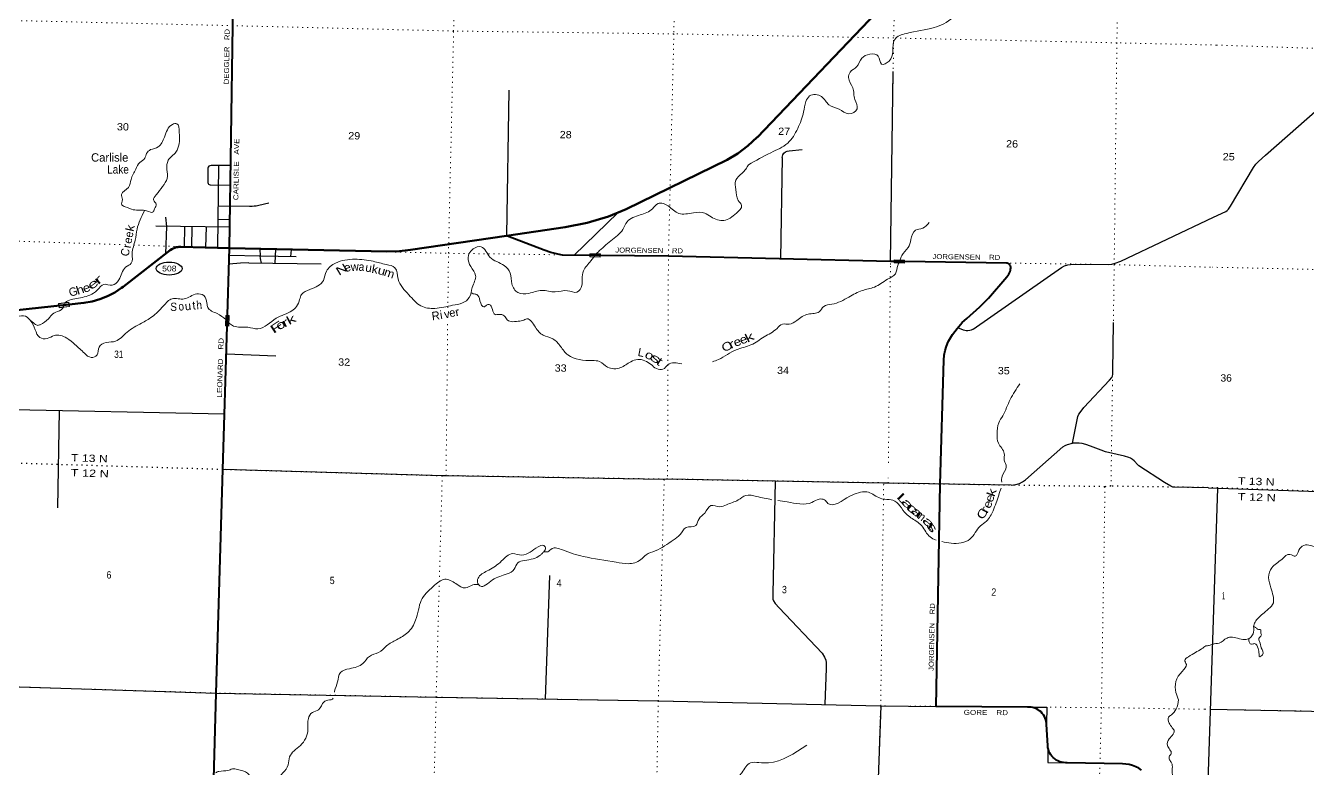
# Model space of a CAD drawing. Header units: feet. Extents: x -518066 to -250644, y -364975 to -177792.
# Drawn here: x -438444 to -407794, y -346971 to -329205 of the extents above; entities that cross this region are included whole.
import ezdxf
from ezdxf.enums import TextEntityAlignment as Align

# ---------------------------------------------------------------- set-up
doc = ezdxf.new("R2010")
doc.units = ezdxf.units.FT
doc.header["$LTSCALE"] = 80
doc.linetypes.add('DOTTED', pattern=[1.5, 0.3, -1.2])
for name, color, linetype, lineweight in [('17', 7, 'Continuous', 25), ('23', 7, 'Continuous', 70), ('26', 7, 'Continuous', 40), ('29', 7, 'Continuous', 25), ('39', 7, 'Continuous', 13), ('41', 7, 'Continuous', 13), ('59', 7, 'Continuous', 13), ('6', 7, 'DOTTED', 25), ('61', 7, 'Continuous', 13), ('7', 7, 'DOTTED', 13)]:
    doc.layers.add(name, color=color, linetype=linetype, lineweight=lineweight)
doc.layers.add('27', color=7, linetype='Continuous')

msp = doc.modelspace()

# ---------------------------------------------------------------- linework, layer by layer
at = {"layer": '17'}
msp.add_ellipse((-435010.03, -335016.27), major_axis=(-309.24, 1), ratio=0.500121, dxfattribs=at)
at = {"layer": '23'}
for points in [[(-426943.63, -334229.81), (-425539.97, -334024.29), (-425017.75, -333924.51), (-424508.82, -333770.69), (-424085.44, -333596.18), (-421670.73, -332414.66), (-421411.86, -332259.97), (-421170.58, -332079.08), (-420949.53, -331873.95), (-420944.95, -331869.22), (-417774.18, -328551.58), (-417478.81, -328190.43), (-417420.59, -328109.22), (-415805.49, -325709.07), (-415591.94, -325458.06), (-415353.32, -325230.74), (-415092.24, -325029.62), (-414811.57, -324856.89), (-414755.41, -324826.99), (-413104.12, -324015.2), (-412935.75, -323909.71), (-412779.32, -323787.2), (-412686.85, -323701.04), (-411936.2, -322917.01)], [(-433568.57, -334530.47), (-429805.64, -334610.96), (-429502.81, -334600.77), (-429242.86, -334566.45), (-426943.63, -334229.81)], [(-438800.97, -336029.54), (-437400.13, -335875.31), (-437048.84, -335836.64), (-436855.95, -335803.82), (-436667.55, -335751.01), (-436485.71, -335678.81), (-436312.4, -335587.99), (-436149.54, -335479.55), (-436109.38, -335448.81), (-434983.43, -334574.6), (-434950.39, -334552.35), (-434915.2, -334533.68), (-434878.25, -334518.79), (-434839.95, -334507.84), (-434800.72, -334500.96), (-434778.46, -334499.43), (-434753.59, -334498.17), (-434728.46, -334498.85), (-433568.57, -334530.47)]]:
    msp.add_lwpolyline(points, dxfattribs=at)
at = {"layer": '26'}
for points in [[(-433568.57, -334530.47), (-433490.68, -329205.76), (-433482.2, -328762.82)], [(-424698.98, -334703.41), (-425605.16, -334692.81), (-425647.29, -334689.15), (-425883.8, -334632.59), (-426044.54, -334578.69), (-426922.8, -334237.89), (-426943.63, -334229.81)], [(-433941.81, -347224.79), (-433890.75, -345169.18), (-433726.23, -339823.74), (-433624.02, -336392.07), (-433568.57, -334530.47)], [(-417421.96, -334850.57), (-417761.33, -334845.56), (-423070.92, -334722.46), (-424698.98, -334703.41)], [(-414890.68, -335028.68), (-414887.44, -335003.67), (-414887.52, -334978.68), (-414888.62, -334970.94), (-414891.29, -334960.31), (-414895.05, -334950.02), (-414899.86, -334940.17), (-414905.68, -334930.89), (-414912.44, -334922.26), (-414920.06, -334914.38), (-414928.46, -334907.35), (-414937.56, -334901.23), (-414947.24, -334896.1), (-414957.4, -334892), (-414967.94, -334889), (-414978.74, -334887.1), (-414985.63, -334886.5), (-417421.96, -334850.57)], [(-411758.27, -347010.52), (-411826.39, -346966.92), (-411898.7, -346930.67), (-411974.4, -346902.19), (-412052.66, -346881.77), (-412132.63, -346869.65), (-412213.43, -346865.95), (-413535.08, -346836.2), (-413580.96, -346836.99), (-413626.67, -346832.99), (-413671.72, -346824.23), (-413715.6, -346810.81), (-413757.84, -346792.87), (-413797.97, -346770.62), (-413835.56, -346744.3), (-413870.19, -346714.19), (-413901.48, -346680.63), (-413929.09, -346643.98), (-413952.72, -346604.64), (-413972.11, -346563.05), (-413987.05, -346519.66), (-413997.37, -346474.95), (-414002.94, -346429.6), (-414031.12, -345915.91), (-414032.22, -345895.61), (-414037.98, -345851.75), (-414048.29, -345808.74), (-414063.04, -345767.03), (-414082.07, -345727.1), (-414105.17, -345689.38), (-414132.09, -345654.27), (-414162.52, -345622.18), (-414196.15, -345593.44), (-414232.6, -345568.37), (-414271.46, -345547.25), (-414312.32, -345530.31), (-414354.73, -345517.73), (-414398.22, -345509.65), (-414442.32, -345506.16), (-414486.54, -345507.31), (-416671.21, -345490.37), (-416571.1, -340174.46), (-416490.63, -337203.21), (-416480.63, -337089.97), (-416458.85, -336978.4), (-416425.52, -336869.71), (-416381.02, -336765.11), (-416376.34, -336755.66), (-416281.65, -336595.26), (-416170.71, -336445.64), (-416044.74, -336308.44), (-415940.13, -336213.68), (-415625.8, -335932.54), (-415432.07, -335737.75), (-415419.09, -335723.15), (-414976.69, -335210.38), (-414953.77, -335182.46), (-414933.88, -335152.3), (-414917.27, -335120.23), (-414904.09, -335086.6), (-414894.5, -335051.77), (-414890.68, -335028.68)]]:
    msp.add_lwpolyline(points, dxfattribs=at)
at = {"layer": '29'}
for p, q in [((-417761.33, -334845.56), (-417699.87, -330304.25)), ((-426889.65, -330748.86), (-426947.8, -334228.19)), ((-420355.81, -332359.9), (-420389.08, -334784.64)), ((-434082.78, -332613.67), (-434087.08, -332954.24)), ((-433539.4, -332549.91), (-434003.57, -332551.65)), ((-433827.58, -332550.99), (-433855.42, -334523.87)), ((-434031.7, -333014.5), (-433546.44, -333017.88)), ((-433841.18, -333514.82), (-433093.02, -333525.01)), ((-425325.93, -334691.94), (-424285.98, -333683.58)), ((-433561.19, -334025.88), (-435333.94, -334003.62)), ((-434643.75, -334012.29), (-434653.11, -334502.16)), ((-434471.27, -334014.45), (-434479.03, -334505.9)), ((-434130.22, -334018.74), (-434143.98, -334511.52)), ((-433845.66, -333832.46), (-433558.46, -333839.11)), ((-412256.13, -334840.25), (-410038.66, -333782.73)), ((-432839.36, -334552.69), (-432837.82, -334709.74)), ((-432469.18, -334555.65), (-432481.85, -334887.73)), ((-432096.59, -334564.18), (-432108.37, -334724.2)), ((-433573.48, -334695.16), (-432837.82, -334709.75)), ((-433107.03, -334881.35), (-431373.31, -334903.34)), ((-432837.82, -334709.74), (-431976.46, -334726.82)), ((-415787.53, -336463.45), (-413669.18, -334988.21)), ((-433643.85, -337057.87), (-432462.23, -337099.55)), ((-433691.34, -338497.16), (-441675.17, -338329.45)), ((-437642.94, -338414.15), (-437683.5, -340738.87)), ((-420517.07, -340100.29), (-420577.82, -342797.38)), ((-410154.42, -340256.58), (-410966.46, -340246.15)), ((-425915.16, -342359.3), (-426020.9, -345312.06)), ((-417997.11, -345477.62), (-418183.85, -350826.72)), ((-410111.14, -345558.29), (-407297.31, -345609.17))]:
    msp.add_line(p, q, dxfattribs=at)
for points in [[(-410038.66, -333782.73), (-409747.32, -333648.22), (-409713.79, -333625.86), (-409676.53, -333592.32), (-409628.1, -333521.51), (-409084.18, -332597.28), (-409024.57, -332519.02), (-408964.97, -332455.67), (-408793.6, -332306.6), (-407281.05, -330972.43), (-407197.23, -330877.39), (-407139.49, -330778.64), (-407122.72, -330717.14), (-407106.13, -330620.01)], [(-420355.81, -332359.9), (-420337.78, -332294.03), (-420312.72, -332257.56), (-420273.99, -332225.65), (-420235.27, -332207.42), (-420185.15, -332198.3), (-419870.77, -332166.4)], [(-434003.57, -332551.65), (-434038.29, -332556.13), (-434061.07, -332566.39), (-434077.02, -332589.18), (-434082.78, -332613.67)], [(-434087.08, -332954.24), (-434081.58, -332980.05), (-434070.19, -332997.15), (-434054.24, -333007.4), (-434031.7, -333014.5)], [(-433093.02, -333525.01), (-433027.38, -333523.63), (-432975.57, -333519.08), (-432932.84, -333513.37), (-432870.77, -333500.84), (-432631.58, -333441.59)], [(-435097.63, -333784.23), (-435077.07, -334007.08), (-435097.78, -334663.38)], [(-433107.03, -334881.35), (-433304.18, -334888.84), (-433579.82, -334913.91)], [(-432803.77, -334886.5), (-432830.34, -334777.16), (-432837.82, -334709.74)], [(-413669.18, -334988.21), (-413597.99, -334951.51), (-413525.09, -334928.72), (-413461.31, -334917.33), (-413383.85, -334910.49), (-412547.78, -334917.33), (-412472.61, -334908.21), (-412390.59, -334887.7), (-412256.13, -334840.25)], [(-415787.53, -336463.45), (-415831.68, -336485.4), (-415868.13, -336499.08), (-415913.69, -336508.2), (-415952.42, -336505.92), (-416013.93, -336487.68), (-416155.17, -336432.98)], [(-413412.46, -339195.31), (-413285.85, -338557.15), (-413258.51, -338497.89), (-413226.62, -338456.87), (-413135.49, -338342.91), (-412524.96, -337686.5), (-412471.43, -337622.68), (-412456.61, -337586.22), (-412444.09, -337542.91), (-412442.94, -337476.82), (-412429.27, -336305.32)], [(-414878.41, -340199.28), (-414768.92, -340184.49), (-414678.94, -340154.86), (-414607.18, -340120.68), (-414533.14, -340068.25), (-413640.12, -339279.66), (-413583.15, -339247.74), (-413526.21, -339224.96), (-413412.46, -339195.31)], [(-410966.46, -340246.15), (-411007.73, -340241.47), (-411061.26, -340223.24), (-411207.06, -340136.63), (-411821.02, -339733.21), (-411844.94, -339712.7), (-411931.51, -339612.42), (-411971.37, -339582.79), (-412022.63, -339553.16), (-412064.78, -339534.93), (-412163.88, -339503.01), (-412619.5, -339398.17), (-412724.3, -339361.71), (-412979.45, -339261.42), (-413089.93, -339220.39), (-413175.37, -339202.16), (-413253.96, -339190.77), (-413412.46, -339195.31)], [(-414878.41, -340199.28), (-417816.83, -340150.52), (-417925.13, -340146.78), (-423094.75, -340054.06), (-423173.08, -340058.84), (-428390.95, -339971.38), (-428481.29, -339973.96), (-433726.23, -339823.74)], [(-410199.08, -347988.46), (-410183.8, -347779.24), (-409933.06, -340265.56)], [(-410154.42, -340256.58), (-407287.16, -340352.54), (-407104.56, -340352.79)], [(-420577.82, -342797.38), (-420572.46, -342919.52), (-420558.79, -342960.54), (-420517.79, -343024.36), (-420422.1, -343133.76), (-419396.95, -344214.09), (-419337.72, -344309.82), (-419310.38, -344382.75), (-419296.71, -344437.45), (-419296.71, -344583.32), (-419333.16, -345431.18)], [(-441802.61, -344945.92), (-439101.39, -345007.45), (-433890.75, -345169.18), (-428626.91, -345267.43), (-423316.79, -345358.37), (-417997.11, -345477.62), (-416671.21, -345490.37)], [(-414397.51, -345507.87), (-414025.33, -345510.66), (-414032.22, -345895.61)], [(-414002.94, -346429.6), (-413996.42, -346828.67), (-413535.08, -346836.2)]]:
    msp.add_lwpolyline(points, dxfattribs=at)
at = {"layer": '39'}
for points in [[(-421155.37, -332533.44), (-420624.97, -332244.36), (-420219.95, -332015.6), (-419981.53, -331665.55), (-419838.69, -331269.75), (-419784.55, -331023.31), (-419696.05, -330886), (-419411.37, -330902.62), (-419235.94, -331098.44), (-418988.8, -331202.92), (-418759.82, -331313.14), (-418559.23, -331193.7), (-418615.88, -330973.64), (-418663.53, -330693.41), (-418765.93, -330448.5), (-418727.71, -330318.43), (-418573.11, -330188.2), (-418449.43, -329985.1), (-418253.22, -329887.71), (-418053.35, -329937.15), (-417976.09, -330123.36), (-417794.37, -330053.88), (-417708.32, -329820.02), (-417659.55, -329533.3), (-417382.35, -329390.96), (-416721.94, -329252.74), (-416268.51, -329008.67), (-416115.48, -328727.63), (-416257.71, -328463.98), (-416407.52, -328296.72), (-416340.6, -328128.9), (-416204.41, -328020.5), (-416019.26, -327987.27), (-415933.02, -327866.01), (-416069.14, -327721.08), (-416230.31, -327636.07), (-416201.96, -327495.79), (-415767.24, -327416.28), (-415305.86, -327301.02), (-415038.39, -327015.77), (-415099.85, -326596.6), (-415187.07, -326281.56), (-415318.86, -326241.25), (-415423.63, -326143.07), (-415371.88, -325920.72), (-415191.72, -325947.73), (-415025.05, -325940.34), (-414808.93, -325728.67), (-414409.21, -325330.94), (-414130.81, -325238.88), (-413907.57, -325083.62), (-413367.34, -325056.07), (-413146.18, -325029.45), (-412969.25, -324883.49), (-412713.72, -324841.34), (-412569.31, -324721), (-412556.81, -324568.4), (-412314.54, -324103.82), (-412017.34, -323965.82), (-411580.83, -323775.77), (-411464.37, -323522.29), (-411468.41, -323274.92), (-411318.95, -323214.99), (-411260.28, -323185.77), (-411112.22, -323212.26), (-410910.12, -323123.01), (-410741.53, -322997.03), (-410541.34, -323026.37), (-410442.46, -322991.76), (-410359.01, -322918.7), (-410198.39, -322913.23), (-410051.58, -322893.46), (-409948.14, -322824.74), (-409873.15, -322810.54), (-409843.02, -322817.17)], [(-435456.83, -332168.03), (-435275.24, -332106.6), (-435122.92, -331869.78), (-434931.43, -331567.24), (-434830.83, -331550.75), (-434769.91, -331754.79), (-434774.42, -332034.18), (-434849.81, -332230.01), (-435033.58, -332426.12), (-435065.17, -332642.75), (-435058.64, -332860), (-435168.11, -333053.27), (-435319.77, -333249.89), (-435384.01, -333375.53), (-435321.43, -333477.06), (-435361.36, -333589.01), (-435404.73, -333664.72), (-435532.76, -333640.55), (-435869.37, -333609.03), (-436062.86, -333537.58), (-436142.39, -333492.08), (-436130.35, -333367.62), (-436150.37, -333240.63), (-435981.14, -333074.45), (-435923.89, -332884.36), (-435809.57, -332638.89), (-435710.61, -332475.61), (-435596.65, -332376.9), (-435550.63, -332261.03), (-435456.83, -332168.03)], [(-424802.99, -334663.31), (-424754.86, -334621.14), (-424449.47, -334348.57), (-424162.16, -334077.71), (-424062.98, -333900.36), (-423745.26, -333734.55), (-423453.88, -333584.39), (-423319.4, -333457.87), (-423079.58, -333518), (-422823.64, -333699.02), (-422474.19, -333680.48), (-422205.43, -333688.8), (-422052.39, -333779.71), (-421744.74, -333865.05), (-421446.95, -333690.87), (-421323.6, -333507.88), (-421403.88, -333383.95), (-421461.88, -333123.66), (-421464.36, -332904.47), (-421309.14, -332736.05), (-421155.37, -332533.44)], [(-435604.73, -333636.38), (-435778.53, -334072.91), (-435822.9, -334335.59), (-435894.39, -334662.16), (-435916.11, -334889.01), (-436052.08, -334983.34), (-436215.52, -335288.34), (-436372.04, -335412.5), (-436572.39, -335393.22), (-436731.14, -335531.42), (-436911.66, -335651.17), (-437270.31, -335741.95), (-437431.1, -335786.17), (-437496.26, -335830.93)], [(-416837.34, -333917.39), (-416991.98, -334049.62), (-417165.35, -334099.12), (-417273.27, -334320.57), (-417342.62, -334514.48), (-417492.21, -334707.11), (-417533.47, -334808.78)], [(-433658.3, -336235.85), (-433469.91, -336392.93), (-433133.55, -336421.31), (-432887.28, -336455.41), (-432449.8, -336205.05), (-432075.69, -336026.07), (-431963.66, -335923.31), (-431890.69, -335753.58), (-431844.64, -335635.69), (-431644.03, -335514.24), (-431323.49, -335298.21), (-431249.74, -335080.24), (-431035.89, -334884.61), (-430570.88, -334793.53), (-430130.22, -334842.8), (-429820.4, -334918.12), (-429610.99, -334997.87), (-429537.07, -335266.46), (-429278.26, -335642.55), (-428991.59, -335908.51), (-428659.48, -335970.11), (-428234.86, -335894.47), (-427997.16, -335837.95), (-427834.53, -335707.86), (-427764.41, -335465.7), (-427683.54, -335179.49), (-427800.53, -334968.52), (-427861.32, -334756.44), (-427741.56, -334547.24), (-427552.11, -334495.99), (-427339.34, -334740.66), (-426999.47, -334943.13), (-426857.88, -335122.32), (-426815.93, -335382.35), (-426670.81, -335591.76), (-426414.26, -335609.93), (-426104.05, -335536.48), (-425779.61, -335575.85), (-425486.16, -335546.36), (-425259.96, -335580.14), (-425141.01, -335421.2), (-425138.41, -335260.39), (-425103.3, -335073.97), (-424928.82, -334831.48), (-424802.99, -334663.31)], [(-417564.71, -334885.76), (-417586.25, -334938.83), (-417645.7, -335140.95), (-417834.44, -335272.64), (-418146.46, -335458.65), (-418438.75, -335540.43), (-418756.3, -335696.2), (-419168.44, -335868.55), (-419357.89, -335919.8), (-419464.28, -336046.78), (-419730.1, -336104.85), (-420005.43, -336255.26), (-420185.46, -336344.87), (-420346.02, -336346.32), (-420476.1, -336448.79), (-420782.33, -336648.97), (-421098.46, -336840.95), (-421449.51, -336957.98), (-421876.66, -337190.41), (-422020, -337244.41)], [(-441637.84, -336358.13), (-441329.6, -336354.59), (-440964.08, -336087), (-440511.57, -336023.87), (-440028.22, -336039.64), (-439051.6, -336202.03), (-438854.06, -336146.88), (-438710.08, -336177.33), (-438492.8, -336142.6), (-438332.05, -336253.74), (-438215.29, -336478.78), (-438105.9, -336663.49), (-437929.78, -336692.44), (-437762.01, -336616.72), (-437462.03, -336679.82), (-437263.82, -336831.77), (-437036.45, -337042.49), (-436873.51, -337141.6), (-436736.09, -337081.47), (-436688.9, -336893.24), (-436516.6, -336785.41), (-436293.33, -336752.79), (-436019, -336540.04), (-435670.32, -336320.43), (-435425.14, -336173.56), (-435150, -335910.56), (-434938.51, -335737.01), (-434651.67, -335743.61), (-434352.72, -335621.72), (-434184.82, -335662.61), (-434109.44, -335840.74), (-434089.06, -335945.62), (-433862.69, -336094), (-433658.3, -336235.85)], [(-422752.73, -337294.27), (-423084.71, -337317.86), (-423202.81, -337424.54), (-423359.07, -337407.97), (-423487.94, -337311.41), (-423807.04, -337189.7), (-423974.49, -337245.33), (-424215.52, -337384.22), (-424528.38, -337373.19), (-424716.85, -337239.49), (-424891.06, -337216.6), (-425474.83, -337082.61), (-425652.14, -336878.72), (-425837.83, -336696.81), (-426067.17, -336608.7), (-426254.77, -336420.73), (-426458.22, -336220.44), (-426557.14, -336257.06), (-426625.57, -336270.04), (-426928.11, -336241.07), (-426996.8, -336145.48), (-427122.67, -336111.3), (-427217.05, -336115.82), (-427281.31, -335994.16), (-427355.66, -335876.36), (-427426.16, -335893.33), (-427485.02, -335934.61), (-427578.92, -335784.32), (-427656.83, -335638.32), (-427740.76, -335616.87), (-427796.57, -335593.86)], [(-437495.35, -335830.12), (-437595.64, -336006.16), (-437765.41, -336081.85), (-437900.06, -336218.43), (-438096.95, -336358.03), (-438171.44, -336372.92), (-438246.86, -336321.45), (-438326.59, -336261.59)], [(-414668.16, -337772.12), (-414898.91, -338144.41), (-415077.83, -338537.63), (-415172.83, -338704.99), (-415215.33, -338975.74), (-415182.66, -339189.38), (-415040.2, -339438.95), (-415040.82, -339601.8), (-414993.2, -339759.38), (-415095.13, -339982.93), (-415102.71, -340124.08)], [(-405270.98, -339932.21), (-405309.82, -339977.87), (-405392.36, -339999.09), (-405527.37, -340045.88), (-405687.6, -340194.95), (-405713.58, -340365.59), (-405867.52, -340490.6), (-406035.91, -340832.63), (-406199.04, -341062.1), (-406332.07, -341110.93), (-406571.58, -341168.65), (-406734.57, -341205.09), (-406861.84, -341278.11), (-407058.29, -341253.86), (-407102.87, -341291.58), (-407084.16, -341414.44), (-407147.36, -341502.23), (-407217.78, -341517.56), (-407317.18, -341610.99), (-407522.7, -341681.14), (-407881.52, -341637.03), (-407995.23, -341754.44), (-408085.13, -341896.23), (-408209.1, -341852.66), (-408397, -341963.22), (-408646.23, -342173.67), (-408723.04, -342402.07), (-408663.61, -342654.06), (-408615.53, -342843.6), (-408607.37, -343012.6), (-408721.32, -343152.12), (-408861.22, -343277.29), (-409044.06, -343474.37), (-409079.34, -343578.55)], [(-420598.89, -340543.95), (-420966.33, -340466.08), (-421222.79, -340441.87), (-421405.13, -340549.54), (-421683.92, -340665.71), (-421843.21, -340713.43), (-422059.45, -340683.84), (-422202.8, -340862.49), (-422341.45, -340999), (-422420.28, -341158.59), (-422649.89, -341211.21), (-422791.07, -341379.85), (-422957.71, -341509.88), (-423387.29, -341768.41), (-423605.51, -341861.42), (-423733.81, -341978), (-424034.37, -342075.73), (-424320.73, -342038.98), (-425109.13, -341901.72), (-425608.26, -341744.96), (-425856.6, -341714.85), (-425956.13, -341789.66), (-426048.41, -341788.18)], [(-416669.67, -341509.84), (-416816.18, -341435.18), (-417016.59, -341170.61), (-417147.21, -341057.94), (-417389.2, -340883.17), (-417704.96, -340554.42), (-417895.28, -340535.29), (-418043.12, -340494.73), (-418327.85, -340357.48), (-418528.85, -340378.39), (-418734.84, -340459.54), (-419259.35, -340632.1), (-419342.28, -340548.35), (-419466.4, -340530.28), (-419642.23, -340607.89), (-420232.03, -340598.46), (-420456.91, -340565.98)], [(-415115.55, -340267.44), (-415174.68, -340436.05), (-415309.11, -340807.86), (-415467.63, -341056.65), (-415613.99, -341172.93), (-415861.82, -341484.62), (-416308.93, -341586.04), (-416531.7, -341544.77)], [(-426048.41, -341788.18), (-426008.94, -341704.37), (-426054.07, -341641.32), (-426189.07, -341675.35), (-426381.66, -341796.93), (-426579.49, -341870.16), (-426799.64, -341834.48), (-427063.33, -342009.2), (-427369.92, -342231.49), (-427609.36, -342396.55), (-427637.42, -342518.74), (-427578.67, -342608.15), (-427281.37, -342464.12), (-426931.91, -342320.93), (-426757.5, -342207.1), (-426676.76, -342053.58), (-426515.3, -341995.85), (-426303.98, -341957), (-426148.21, -341879.07), (-426095.27, -341831.67), (-426048.41, -341788.18)], [(-427621.41, -342570.73), (-427752.84, -342583.24), (-427926.57, -342654.86), (-428155.68, -342552.68), (-428418.87, -342447.94), (-428696.53, -342618.42), (-428982.84, -342951.61), (-429048.69, -343177.75), (-429116.91, -343425.97), (-429304.27, -343720.54), (-429573.94, -343893.15), (-429811.09, -344040.15), (-430004.26, -344197.91), (-430222.48, -344290.92), (-430379.77, -344463.33), (-430700.82, -344586.87), (-430917, -344677.91), (-430982.83, -344902.04), (-431056.67, -345126.04), (-431061.49, -345150.76)], [(-409079.34, -343578.55), (-409089.29, -343751.38), (-409164.62, -343847.08), (-409257.39, -343886.29), (-409586.01, -343834.46), (-409714.69, -343853.17), (-409904.73, -343975.78), (-410063.54, -343996.18), (-410140.19, -344029.53), (-410222.34, -344040.05)], [(-409190.93, -343866.9), (-409179.96, -343963.54), (-409130.21, -344002.28), (-409055.77, -343987.01), (-408972.77, -344104.53), (-408950.18, -344239.5), (-408942.77, -344295.89), (-408864.01, -344252.5), (-408896.3, -344087.27), (-408936.77, -343936.02), (-408952.03, -343863.46), (-408895, -343789.68), (-408906.27, -343719.18), (-408905.6, -343658.86), (-408983.67, -343639.92), (-409033.4, -343599.16), (-409079.34, -343578.55)], [(-410222.34, -344040.05), (-410321.69, -344108.52), (-410639.83, -344300.47), (-410725.51, -344387.56), (-410686.91, -344482.67), (-410789.94, -344649.91), (-410936.54, -345154.23), (-410879.24, -345334.08), (-410932.83, -345546.34), (-411045.54, -345691.31), (-411112.65, -345746.54), (-411100.84, -345885.45), (-411024.42, -345999.27), (-410977.6, -346082.45), (-411000.81, -346152.45), (-411100.99, -346267.46), (-411141.6, -346421.62), (-411079.06, -346525.16), (-411050.43, -346616.09), (-411097.83, -346693.74), (-411089, -346768.27), (-411041.93, -346835.38), (-411018.38, -347117.23), (-410914.39, -347263.65), (-410810.63, -347424.15), (-410706.25, -347546.45), (-410580.58, -347592.69), (-410517.75, -347678.14), (-410441.91, -347828.13), (-410341.41, -347942.33), (-410293.43, -348012.11)], [(-431088.62, -345289.96), (-431089.49, -345294.4), (-431218.63, -345338.58), (-431305.51, -345375.39), (-431441.06, -345568.25), (-431586.6, -345634.28), (-431683.19, -345775.48), (-431693.56, -346044.73), (-431874.28, -346425.86), (-432131.5, -346697.19), (-432164.67, -346887.66), (-432294.17, -347078.6), (-432474.99, -347216.45), (-432649.88, -347235.77), (-432750.9, -347278.39), (-432921.84, -347301.79), (-433030.78, -347213.59), (-433137.13, -347089.25), (-433378.41, -346994.92), (-433498.65, -346984.95), (-433605.63, -347023.45), (-433822.64, -347042.1), (-433899.92, -347077.34)], [(-419766.09, -346418.42), (-420675.82, -346836.14), (-420908.53, -346832.42), (-421111.28, -346837.22), (-421319.8, -347075.15), (-422093.71, -348029.85), (-422105.76, -348154.31), (-422154.66, -348573.74), (-422334.61, -348781.97), (-422640.71, -348974.11), (-422819.49, -349234.63), (-422979.21, -349433.13), (-423102.4, -349606.08), (-423504.16, -349881.13), (-423776.81, -350238.67), (-424040.75, -350429.48), (-424216.09, -350560.9)]]:
    msp.add_spline(points, degree=3, dxfattribs=at)
at = {"layer": '59'}
for points in [[(-437657.43, -335851.13), (-437409.14, -335821.93), (-437396.88, -335926.21), (-437645.16, -335955.41)], [(-437416.15, -335830.8), (-437648.55, -335858.14), (-437638.15, -335946.53), (-437405.75, -335919.19)]]:
    msp.add_lwpolyline(points, close=True, dxfattribs=at)
at = {"layer": '6'}
for points in [[(-410154.42, -340256.58), (-412490.35, -340221.62), (-412633.01, -340233.41), (-417816.83, -340150.52), (-417925.13, -340146.78), (-423094.75, -340054.06), (-423173.08, -340058.84), (-428390.95, -339971.38), (-428481.29, -339973.96), (-433726.23, -339823.74), (-438940.95, -339665.97), (-441699.63, -339599.31)], [(-388707.74, -340638.07), (-391334.24, -340634.26), (-391611.25, -340635.27), (-396644.54, -340542.44), (-396919.53, -340541.47), (-401952.93, -340458.69), (-402247.87, -340447.44), (-407297.19, -340352.43), (-410154.42, -340256.58)]]:
    msp.add_lwpolyline(points, dxfattribs=at)
at = {"layer": '61'}
for p, q in [((-424950.17, -334661.5), (-424700.19, -334664.77)), ((-424700.19, -334664.77), (-424701.17, -334739.76)), ((-417674.15, -334807.45), (-417424.17, -334811.06)), ((-417424.17, -334811.06), (-417425.26, -334886.06)), ((-433579.33, -336141.3), (-433587.02, -336391.18)), ((-433587.02, -336391.18), (-433661.99, -336388.87))]:
    msp.add_line(p, q, dxfattribs=at)
for points in [[(-424701.17, -334739.76), (-424951.15, -334736.49), (-424950.17, -334661.5)], [(-417425.26, -334886.06), (-417675.23, -334882.44), (-417674.15, -334807.45)], [(-433661.99, -336388.87), (-433654.3, -336138.99), (-433579.33, -336141.3)]]:
    msp.add_lwpolyline(points, dxfattribs=at)
for points in [[(-424942.27, -334669.59), (-424708.28, -334672.66), (-424709.05, -334731.66), (-424943.04, -334728.59)], [(-417432.28, -334818.93), (-417666.27, -334815.56), (-417667.12, -334874.56), (-417433.13, -334877.94)], [(-433646.55, -336147.23), (-433587.57, -336149.04), (-433594.76, -336382.93), (-433653.74, -336381.12)]]:
    msp.add_lwpolyline(points, close=True, dxfattribs=at)
at = {"layer": '7'}
for p, q in [((-428390.95, -339971.38), (-428350.78, -336271.15)), ((-417816.83, -340150.52), (-417815.51, -340019.99))]:
    msp.add_line(p, q, dxfattribs=at)
for points in [[(-433245.86, -316527.79), (-433278.87, -318567.29), (-433366.64, -323881.79), (-433490.68, -329205.76), (-433568.57, -334530.47), (-433616.43, -336137.36)], [(-428347.34, -335955.01), (-428333.18, -334650.37), (-428209.27, -329334.44), (-428099.4, -324018.29), (-427953.62, -318714.77), (-427906.46, -316628.13)], [(-417811.91, -339663.52), (-417764.01, -334919.86), (-417687.79, -329575.02), (-417565.26, -324154.61), (-417441.89, -318904.97), (-417402.63, -316821.9)], [(-422807.88, -321503.55), (-422870.15, -324178.26), (-422942.93, -329402.57), (-423073.6, -334796.76), (-423094.75, -340054.06)], [(-412252.41, -324927.87), (-412349.31, -329616.2), (-412412.84, -334921.03), (-412490.35, -340221.62)], [(-409965.08, -329669.15), (-412349.31, -329616.2), (-417685.11, -329500.72), (-422942.93, -329402.57), (-428209.27, -329334.44), (-433490.68, -329205.76), (-438693.84, -329083.84), (-441495.27, -328988.48)], [(-409965.08, -329669.15), (-407089.38, -329763.68), (-401839.73, -329895.06), (-396573.25, -329956.24), (-391312.72, -330011.32), (-386022.07, -330064.72), (-381987.5, -330091.58)], [(-441597.93, -334318.27), (-438847.2, -334353.58), (-436176.5, -334443.08)], [(-435868.03, -334453.41), (-433568.57, -334530.47), (-428333.18, -334650.37), (-424955.69, -334696.64)], [(-424697.67, -334700.17), (-423070.92, -334722.46), (-417761.33, -334845.56), (-417677.01, -334846.75)], [(-417423.94, -334850.32), (-412412.84, -334921.03), (-410060.13, -334983.65)], [(-384382.01, -335375.09), (-385954.42, -335365.98), (-391361.76, -335335.44), (-396601.81, -335244.39), (-401916.29, -335166.6), (-407172.07, -335045.22), (-410060.13, -334983.65)], [(-433624.04, -336392.69), (-433726.23, -339823.74), (-433890.75, -345169.18), (-433935.47, -346969.81)], [(-429010.01, -362356.95), (-428978.99, -361117.02), (-428867.5, -355825.02), (-428754.44, -350559.18), (-428626.91, -345267.43), (-428481.29, -339973.96)], [(-423173.08, -340058.84), (-423316.79, -345358.37), (-423408.15, -350646.68), (-423553.58, -355928.09), (-423619.33, -358814.11)], [(-418473.53, -362551.42), (-418387.41, -361457.28), (-418255.92, -356201.74), (-418186.44, -350901.02), (-417997.11, -345477.62), (-417925.13, -340146.78)], [(-412633.01, -340233.41), (-412718.28, -345517.79), (-412864.04, -350943.96), (-412975.62, -356241.99), (-412993.83, -357211.72)], [(-410249.21, -345556.34), (-412718.28, -345517.79), (-417997.11, -345477.62), (-423316.79, -345358.37), (-428626.91, -345267.43), (-433890.75, -345169.18), (-439027.09, -345010.13), (-441802.62, -344946.39)], [(-410249.21, -345556.34), (-407447.83, -345607.08), (-402431.65, -345613.26), (-397527.87, -345653.36)]]:
    msp.add_lwpolyline(points, dxfattribs=at)

# ---------------------------------------------------------------- texts
at = {"layer": '17', "width": 1.1}
msp.add_text('508', height=140, dxfattribs=at).set_placement((-435007.12, -335084.58), align=Align.CENTER)
at = {"layer": '27'}
for s, rotation, width, p in [('DEGGLER   RD', 89.162, 1.15, (-433584.83, -330608.6)), ('CARLISLE   AVE', 89.162, 1.2, (-433357.09, -333381.6)), ('JORGENSEN    RD', 359.33, 1.15, (-424344.28, -334632.56)), ('JORGENSEN    RD', 359.155, 1.15, (-416758.75, -334786.09)), ('LEONARD    RD', 88.294, 1.2, (-433750.7, -338099.93)), ('JORGENSEN    RD', 88.921, 1.15, (-416730.22, -344640.85)), ('GORE    RD', 359.556, 1.2, (-416012.05, -345690.49))]:
    msp.add_text(s, height=120, rotation=rotation, dxfattribs=dict(at, width=width)).set_placement(p)
at = {"layer": '41'}
msp.add_text('Carlisle', height=200, dxfattribs=at).set_placement((-436878.06, -332457.8))
at = {"layer": '41', "width": 0.9}
msp.add_text('Lake', height=200, dxfattribs=at).set_placement((-436495.73, -332743.71))
at = {"layer": '41'}
for s, rotation, width, p in [('k', 77.531, 1.15, (-435849.49, -334067.17)), ('e', 80.107, 0.95, (-435875, -334216.76)), ('C', 78.07, 0.95, (-435965.95, -334646.02)), ('r', 80.749, 1.05, (-435924.89, -334492.8)), ('e', 36.558, 1.7, (-436776.63, -335461.13)), ('r', 40.959, 2.1, (-436644.23, -335355.87)), ('h', 18.742, 1.25, (-437109.92, -335616.74)), ('e', 20.204, 1.2, (-436957.09, -335568.85))]:
    msp.add_text(s, height=200, rotation=rotation, dxfattribs=dict(at, width=width)).set_placement(p, align=Align.CENTER)
for s, rotation, p in [('e', 77.72, (-435901.83, -334362.67)), ('G', 16.962, (-437277.96, -335662.75))]:
    msp.add_text(s, height=200, rotation=rotation, dxfattribs=at).set_placement(p, align=Align.CENTER)
for s, rotation, width, p in [('N', 31.018, 1.4, (-430950.88, -335191.44)), ('e', 17.053, 1.1, (-430801.52, -335106.89)), ('a', 355.799, 0.9, (-430485.15, -335065.82)), ('u', 351.673, 1.05, (-430331.45, -335082.93)), ('k', 349.532, 1.1, (-430180.29, -335114.45)), ('u', 345.991, 1.2, (-430039.1, -335141.71)), ('m', 341.311, 1.1, (-429890.43, -335180.32)), ('S', 357.786, 0.9, (-434988.53, -336027.16)), ('o', 9.167, 0.9, (-434775.95, -336028.31)), ('h', 4.808, 0.9, (-434351.97, -335992.19)), ('k', 27.811, 1.6, (-432144.48, -336370.46)), ('r', 12.13, 1.1, (-428151.02, -336159.02)), ('F', 33.21, 1.9, (-432521.85, -336584.65)), ('o', 29.874, 1.45, (-432392.91, -336499.34)), ('r', 29.159, 1.65, (-432255.84, -336430.62)), ('C', 29.594, 1.3, (-421737.8, -337027.29)), ('r', 27.984, 1.6, (-421583.63, -336946.15)), ('e', 20.229, 1.2, (-421476.71, -336890.69)), ('e', 20.314, 1.2, (-421330.37, -336834.91)), ('k', 25.86, 1.55, (-421186.34, -336790.63)), ('o', 334.978, 1.35, (-423658.58, -337134.51)), ('s', 331.348, 1.7, (-423523.76, -337195.84)), ('t', 326.852, 1.5, (-423383.69, -337291.6)), ('L', 313.478, 2.05, (-417636.96, -340484.86)), ('k', 70.335, 1.35, (-415280.12, -340488.66)), ('e', 70.164, 1.2, (-415327.41, -340625.3)), ('a', 313.265, 2.05, (-417527.46, -340604.64)), ('c', 316.663, 2.2, (-417413.2, -340726.98)), ('a', 322.335, 1.85, (-417300.39, -340836.39)), ('C', 58.947, 1.35, (-415550.28, -341040.48)), ('r', 62.871, 1.55, (-415451.19, -340894.21)), ('e', 69.956, 1.2, (-415376.87, -340772.13)), ('a', 315.392, 2.1, (-417026.29, -341052.5)), ('s', 306.513, 1.95, (-416927.01, -341149.33))]:
    msp.add_text(s, height=200, rotation=rotation, dxfattribs=dict(at, width=width)).set_placement(p)
for s, rotation, p in [('w', 5.073, (-430661.3, -335077.9)), ('u', 6.808, (-434625.49, -336018.25)), ('t', 6.808, (-434443.97, -335999.88)), ('R', 7.535, (-428720.39, -336254.69)), ('i', 9.212, (-428522.04, -336227.17)), ('v', 10.795, (-428418.73, -336210.69)), ('e', 10.998, (-428297.1, -336180.6)), ('L', 349.077, (-423817.59, -337103.72)), ('m', 320.459, (-417183.62, -340927.74))]:
    msp.add_text(s, height=200, rotation=rotation, dxfattribs=at).set_placement(p)
at = {"layer": '6'}
for s, rotation, width, p in [('T 13 N', 358.267, 1.25, (-437359.53, -339625.98)), ('T 12 N', 358.267, 1.3, (-437367.76, -339983.75)), ('T 13 N', 358.079, 1.25, (-409457.88, -340179.89)), ('T 12 N', 358.079, 1.3, (-409462.76, -340556.93))]:
    msp.add_text(s, height=175, rotation=rotation, dxfattribs=dict(at, width=width)).set_placement(p)
at = {"layer": '7'}
for s, rotation, width, p in [('30', 359.084, 1.1, (-436261.82, -331709.73)), ('29', 359.084, 1.1, (-430730.59, -331924.12)), ('28', 359.084, 1.1, (-425673.43, -331897.28)), ('27', 359.084, 1.1, (-420449.14, -331818.31)), ('26', 359.084, 1.1, (-414999.45, -332118.08)), ('25', 359.378, 1.1, (-409817.86, -332426.88)), ('31', 359.084, 0.85, (-436328.09, -337151.73)), ('32', 359.084, 1.1, (-430971.18, -337338.66)), ('33', 359.084, 1.1, (-425794.26, -337480.07)), ('34', 359.084, 1.1, (-420475.63, -337536.43)), ('35', 359.084, 1.1, (-415198.21, -337542.83)), ('36', 359.378, 1.05, (-409872.71, -337718.36)), ('6', 359.084, 0.9, (-436511.35, -342429.12)), ('5', 359.084, 0.9, (-431172.61, -342561.79)), ('4', 359.084, 0.9, (-425747.7, -342626.63)), ('3', 359.084, 0.9, (-420359.47, -342780.23)), ('2', 359.084, 0.9, (-415351.93, -342839.85)), ('1', 359.378, 0.45, (-409833.75, -342929.25))]:
    msp.add_text(s, height=175, rotation=rotation, dxfattribs=dict(at, width=width)).set_placement(p)

doc.saveas('drawing.dxf')
